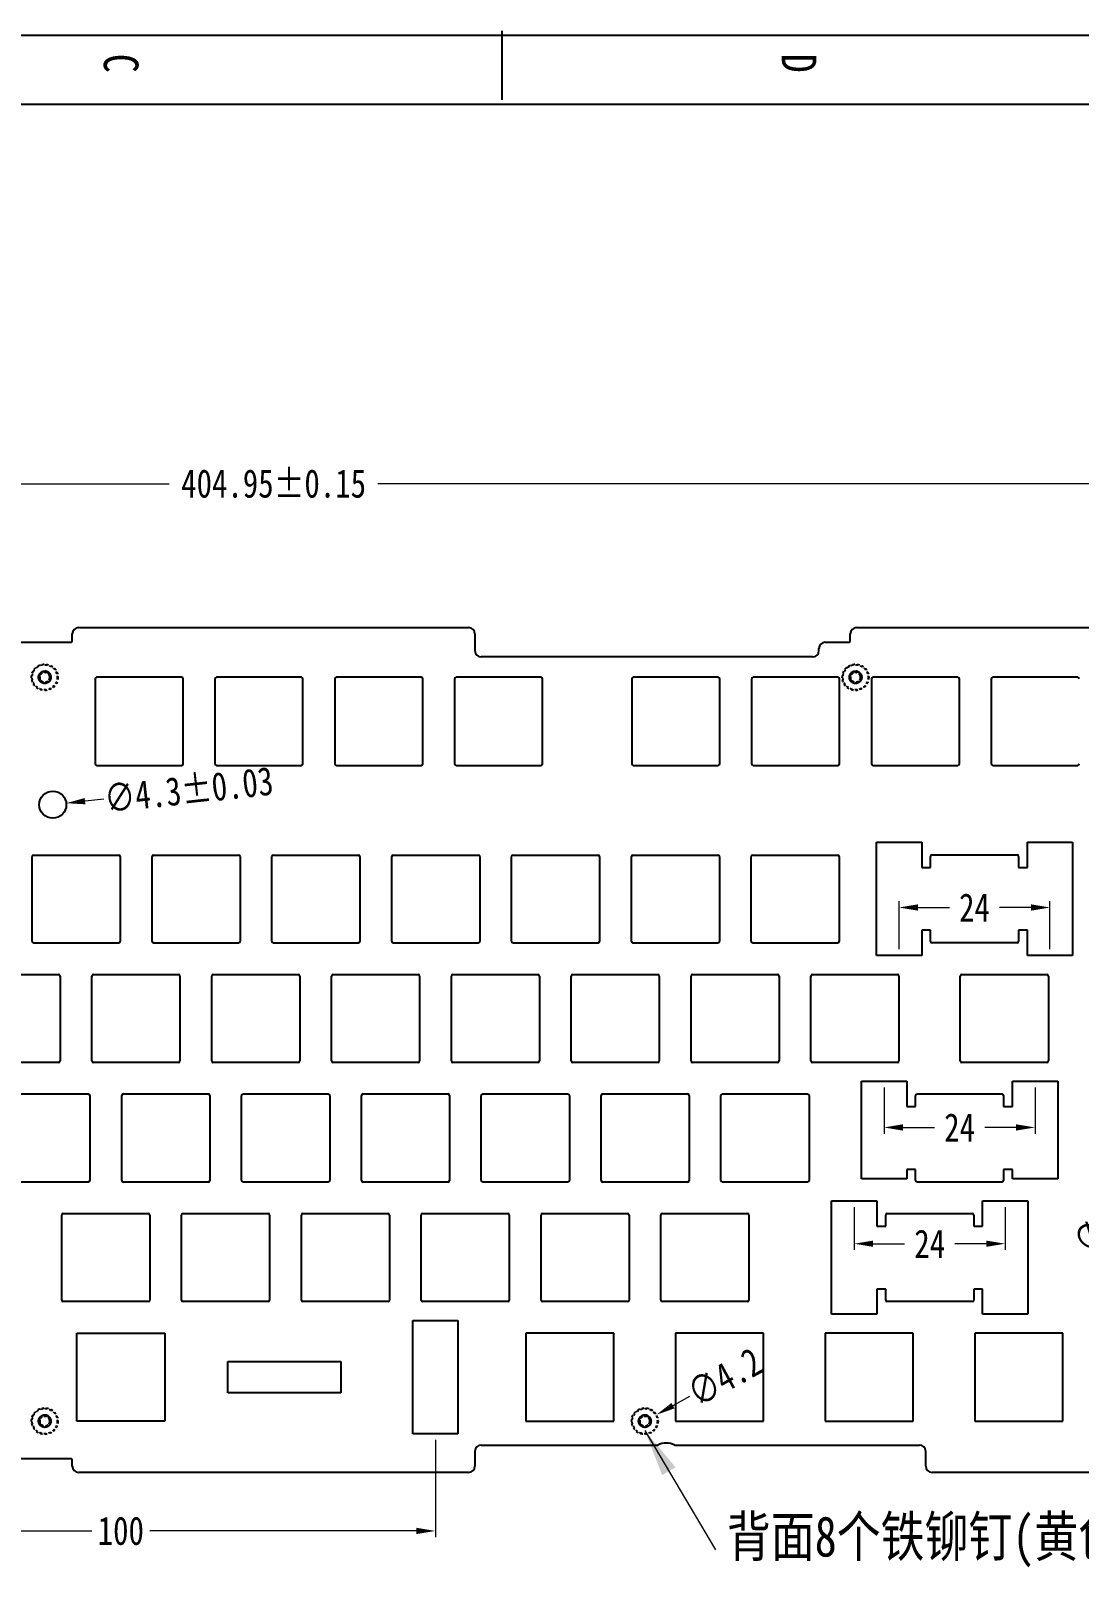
# Model space of a CAD drawing. Header units: inches. Extents: x 74 to 1479, y 13 to 437.
# Drawn here: x 305.4 to 472.1, y 192.3 to 436.5 of the extents above; entities that cross this region are included whole.
import ezdxf

# ---------------------------------------------------------------- set-up
doc = ezdxf.new("R2010")
doc.units = ezdxf.units.IN
doc.header["$LTSCALE"] = 1.21
doc.header["$MEASUREMENT"] = 0
doc.header["$PDMODE"] = 3
doc.header["$PDSIZE"] = 0.3125
doc.linetypes.add('HIDDEN', pattern=[0.2, 0.1, -0.1])
doc.layers.get('0').update_dxf_attribs({"linetype": 'CONTINUOUS'})
doc.layers.get('Defpoints').update_dxf_attribs({"linetype": 'CONTINUOUS'})
doc.layers.add('DEFAULT_2', color=8, linetype='HIDDEN')
doc.styles.get("Standard").update_dxf_attribs({"font": 'txt', "width": 0.8})
doc.dimstyles.new('YanXiu', dxfattribs={"dimscale": 1.5, "dimtxt": 3, "dimasz": 2, "dimexe": 0.66, "dimexo": 0.66, "dimgap": 0.66, "dimtad": 0, "dimdsep": 46, "dimtxsty": 'STANDARD', "dimcen": 0, "dimclrd": 3, "dimclre": 6, "dimclrt": 3, "dimazin": 2, "dimtm": 1e-09, "dimtfac": 1, "dimtofl": 0, "dimtmove": 0, "dimatfit": 3, "dimfxl": 1, "dimlwd": 5, "dimlwe": 5, "dimarcsym": 0})

# ---------------------------------------------------------------- blocks, each defined once
blk = doc.blocks.new('*D0')
at = {"color": 3, "lineweight": 5}
blk.add_line((410.13, 219.42), (407.5, 217.98), dxfattribs=at)
at = {"color": 3}
blk.add_solid([(407.26, 218.41), (407.74, 217.54), (404.87, 216.53)], dxfattribs=at)
at = {"layer": 'Defpoints', "color": 0}
for p in [(404.87, 216.53), (401.19, 214.51)]:
    blk.add_point(p, dxfattribs=at)
at = {"color": 3, "insert": (415.73, 222.5), "char_height": 4.5, "attachment_point": 5, "rotation": 28.8022}
blk.add_mtext('∅4.2', dxfattribs=at)
blk = doc.blocks.new('*D3')
at = {"color": 6, "lineweight": 5}
for p, q in [((141.55, 306.31), (141.55, 365.51)), ((546.5, 306.31), (546.5, 365.51))]:
    blk.add_line(p, q, dxfattribs=at)
at = {"color": 3, "lineweight": 5}
for p, q in [((144.55, 364.52), (327.43, 364.52)), ((543.5, 364.52), (360.61, 364.52))]:
    blk.add_line(p, q, dxfattribs=at)
at = {"color": 3}
for points in [[(144.55, 365.02), (144.55, 364.02), (141.55, 364.52)], [(543.5, 365.02), (543.5, 364.02), (546.5, 364.52)]]:
    blk.add_solid(points, dxfattribs=at)
at = {"layer": 'Defpoints', "color": 0}
for p in [(141.55, 364.52), (141.55, 305.32), (546.5, 305.32)]:
    blk.add_point(p, dxfattribs=at)
at = {"color": 3, "insert": (344.02, 364.52), "char_height": 4.5, "attachment_point": 5}
blk.add_mtext('404.95%%P0.15', dxfattribs=at)
blk = doc.blocks.new('*D7')
at = {"color": 3, "lineweight": 5}
blk.add_line((479.63, 253.23), (481.29, 255.72), dxfattribs=at)
at = {"color": 3}
blk.add_solid([(480.88, 256), (481.71, 255.44), (482.96, 258.22)], dxfattribs=at)
at = {"layer": 'Defpoints', "color": 0}
for p in [(486.01, 262.79), (482.96, 258.22)]:
    blk.add_point(p, dxfattribs=at)
at = {"color": 3, "insert": (476.08, 247.91), "char_height": 4.5, "attachment_point": 5, "rotation": 56.2835}
blk.add_mtext('∅5.5', dxfattribs=at)
blk = doc.blocks.new('*D9')
at = {"color": 6, "lineweight": 5}
for p, q in [((269.73, 212.53), (269.73, 197.08)), ((369.73, 212.53), (369.73, 197.08))]:
    blk.add_line(p, q, dxfattribs=at)
at = {"color": 3, "lineweight": 5}
for p, q in [((272.73, 198.07), (315.14, 198.07)), ((366.73, 198.07), (324.32, 198.07))]:
    blk.add_line(p, q, dxfattribs=at)
at = {"color": 3}
for points in [[(272.73, 198.57), (272.73, 197.57), (269.73, 198.07)], [(366.73, 198.57), (366.73, 197.57), (369.73, 198.07)]]:
    blk.add_solid(points, dxfattribs=at)
at = {"layer": 'Defpoints', "color": 0}
for p in [(269.73, 213.52), (369.73, 213.52), (369.73, 198.07)]:
    blk.add_point(p, dxfattribs=at)
at = {"color": 3, "insert": (319.73, 198.07), "char_height": 4.5, "attachment_point": 5}
blk.add_mtext('100', dxfattribs=at)
blk = doc.blocks.new('*D10')
at = {"color": 6, "lineweight": 5}
for p, q in [((441.07, 268.54), (441.07, 261.21)), ((465.06, 268.54), (465.06, 261.21))]:
    blk.add_line(p, q, dxfattribs=at)
at = {"color": 3, "lineweight": 5}
for p, q in [((444.07, 262.2), (449.08, 262.2)), ((462.06, 262.2), (457.06, 262.2))]:
    blk.add_line(p, q, dxfattribs=at)
at = {"color": 3}
for points in [[(444.07, 262.7), (444.07, 261.7), (441.07, 262.2)], [(462.06, 262.7), (462.06, 261.7), (465.06, 262.2)]]:
    blk.add_solid(points, dxfattribs=at)
at = {"layer": 'Defpoints', "color": 0}
for p in [(441.07, 269.53), (465.06, 269.53), (465.06, 262.2)]:
    blk.add_point(p, dxfattribs=at)
at = {"color": 3, "insert": (453.07, 262.2), "char_height": 4.5, "attachment_point": 5}
blk.add_mtext('24', dxfattribs=at)
blk = doc.blocks.new('*D11')
at = {"color": 6, "lineweight": 5}
for p, q in [((436.32, 249.53), (436.32, 242.73)), ((460.31, 249.53), (460.31, 242.73))]:
    blk.add_line(p, q, dxfattribs=at)
at = {"color": 3, "lineweight": 5}
for p, q in [((439.32, 243.72), (444.33, 243.72)), ((457.31, 243.72), (452.31, 243.72))]:
    blk.add_line(p, q, dxfattribs=at)
at = {"color": 3}
for points in [[(439.32, 244.22), (439.32, 243.22), (436.32, 243.72)], [(457.31, 244.22), (457.31, 243.22), (460.31, 243.72)]]:
    blk.add_solid(points, dxfattribs=at)
at = {"layer": 'Defpoints', "color": 0}
for p in [(436.32, 250.52), (460.31, 250.52), (460.31, 243.72)]:
    blk.add_point(p, dxfattribs=at)
at = {"color": 3, "insert": (448.32, 243.72), "char_height": 4.5, "attachment_point": 5}
blk.add_mtext('24', dxfattribs=at)
blk = doc.blocks.new('*D12')
at = {"color": 6, "lineweight": 5}
for p, q in [((443.44, 290.52), (443.44, 298.15)), ((467.44, 290.52), (467.44, 298.15))]:
    blk.add_line(p, q, dxfattribs=at)
at = {"color": 3, "lineweight": 5}
for p, q in [((446.44, 297.16), (451.45, 297.16)), ((464.44, 297.16), (459.43, 297.16))]:
    blk.add_line(p, q, dxfattribs=at)
at = {"color": 3}
for points in [[(446.44, 297.66), (446.44, 296.66), (443.44, 297.16)], [(464.44, 297.66), (464.44, 296.66), (467.44, 297.16)]]:
    blk.add_solid(points, dxfattribs=at)
at = {"layer": 'Defpoints', "color": 0}
for p in [(467.44, 297.16), (443.44, 289.53), (467.44, 289.53)]:
    blk.add_point(p, dxfattribs=at)
at = {"color": 3, "insert": (455.44, 297.16), "char_height": 4.5, "attachment_point": 5}
blk.add_mtext('24', dxfattribs=at)
blk = doc.blocks.new('*D13')
at = {"color": 3, "lineweight": 5}
blk.add_line((317.02, 314.39), (314.04, 314.06), dxfattribs=at)
at = {"color": 3}
blk.add_solid([(313.98, 314.56), (314.09, 313.56), (311.05, 313.74)], dxfattribs=at)
at = {"layer": 'Defpoints', "color": 0}
for p in [(306.78, 313.27), (311.05, 313.74)]:
    blk.add_point(p, dxfattribs=at)
at = {"color": 3, "insert": (330.53, 315.86), "char_height": 4.5, "attachment_point": 5, "rotation": 6.227}
blk.add_mtext('∅4.3%%P0.03', dxfattribs=at)

msp = doc.modelspace()

# ---------------------------------------------------------------- linework, layer by layer
at = {"color": 7, "linetype": 'Continuous'}
for p, q in [((74.149, 435.823), (716.895, 435.823)), ((380.315, 436.513), (380.315, 425.507)), ((85.154, 424.818), (716.895, 424.818)), ((312.021, 339.612), (312.021, 340.637)), ((313.021, 341.637), (375.021, 341.637)), ((376.021, 340.637), (376.021, 337.987)), ((435.696, 339.612), (435.696, 340.637)), ((436.696, 341.637), (474.696, 341.637)), ((303.021, 339.312), (311.721, 339.312)), ((430.696, 337.987), (430.696, 338.312)), ((431.696, 339.312), (435.396, 339.312)), ((429.696, 336.987), (377.021, 336.987)), ((315.636, 333.493), (315.636, 319.993)), ((329.386, 333.743), (315.886, 333.743)), ((329.636, 319.993), (329.636, 333.493)), ((334.686, 333.493), (334.686, 319.993)), ((348.436, 333.743), (334.936, 333.743)), ((348.686, 319.993), (348.686, 333.493)), ((353.736, 333.493), (353.736, 319.993)), ((367.486, 333.743), (353.986, 333.743)), ((367.736, 319.993), (367.736, 333.493)), ((372.786, 333.493), (372.786, 319.993)), ((386.536, 333.743), (373.036, 333.743)), ((386.786, 319.993), (386.786, 333.493)), ((400.946, 333.493), (400.946, 319.993)), ((414.696, 333.743), (401.196, 333.743)), ((414.946, 319.993), (414.946, 333.493)), ((419.996, 333.493), (419.996, 319.993)), ((433.746, 333.743), (420.246, 333.743)), ((433.996, 319.993), (433.996, 333.493)), ((439.046, 333.493), (439.046, 319.993)), ((452.796, 333.743), (439.296, 333.743)), ((453.046, 319.993), (453.046, 333.493)), ((458.096, 333.493), (458.096, 319.993)), ((471.846, 333.743), (458.346, 333.743)), ((315.886, 319.743), (329.386, 319.743)), ((334.936, 319.743), (348.436, 319.743)), ((353.986, 319.743), (367.486, 319.743)), ((373.036, 319.743), (386.536, 319.743)), ((401.196, 319.743), (414.696, 319.743)), ((420.246, 319.743), (433.746, 319.743)), ((439.296, 319.743), (452.796, 319.743)), ((458.346, 319.743), (471.846, 319.743)), ((305.896, 305.503), (319.396, 305.503)), ((324.946, 305.503), (338.446, 305.503)), ((343.996, 305.503), (357.496, 305.503)), ((363.046, 305.503), (376.546, 305.503)), ((382.096, 305.503), (395.596, 305.503)), ((401.146, 305.503), (414.646, 305.503)), ((420.196, 305.503), (433.696, 305.503)), ((439.842, 289.533), (439.842, 307.533)), ((439.842, 307.533), (447.042, 307.533)), ((447.042, 307.533), (447.042, 303.533)), ((448.446, 303.533), (448.446, 305.283)), ((448.696, 305.533), (462.196, 305.533)), ((462.446, 305.283), (462.446, 303.533)), ((463.839, 303.533), (463.839, 307.533)), ((463.839, 307.533), (471.039, 307.533)), ((471.039, 307.533), (471.039, 289.533)), ((305.646, 291.753), (305.646, 305.253)), ((319.646, 305.253), (319.646, 291.753)), ((324.696, 291.753), (324.696, 305.253)), ((338.696, 305.253), (338.696, 291.753)), ((343.746, 291.753), (343.746, 305.253)), ((357.746, 305.253), (357.746, 291.753)), ((362.796, 291.753), (362.796, 305.253)), ((376.796, 305.253), (376.796, 291.753)), ((381.846, 291.753), (381.846, 305.253)), ((395.846, 305.253), (395.846, 291.753)), ((400.896, 291.753), (400.896, 305.253)), ((414.896, 305.253), (414.896, 291.753)), ((419.946, 291.753), (419.946, 305.253)), ((433.946, 305.253), (433.946, 291.753)), ((447.042, 303.533), (448.446, 303.533)), ((462.446, 303.533), (463.839, 303.533)), ((447.042, 293.533), (447.042, 289.533)), ((448.446, 293.533), (447.042, 293.533)), ((448.446, 291.783), (448.446, 293.533)), ((462.446, 293.533), (462.446, 291.783)), ((463.839, 293.533), (462.446, 293.533)), ((463.839, 289.533), (463.839, 293.533)), ((319.396, 291.503), (305.896, 291.503)), ((338.446, 291.503), (324.946, 291.503)), ((357.496, 291.503), (343.996, 291.503)), ((376.546, 291.503), (363.046, 291.503)), ((395.596, 291.503), (382.096, 291.503)), ((414.646, 291.503), (401.146, 291.503)), ((433.696, 291.503), (420.196, 291.503)), ((462.196, 291.533), (448.696, 291.533)), ((447.042, 289.533), (439.842, 289.533)), ((471.039, 289.533), (463.839, 289.533)), ((296.331, 286.518), (309.831, 286.518)), ((310.081, 286.268), (310.081, 272.768)), ((315.131, 272.768), (315.131, 286.268)), ((315.381, 286.518), (328.881, 286.518)), ((329.131, 286.268), (329.131, 272.768)), ((334.181, 272.768), (334.181, 286.268)), ((334.431, 286.518), (347.931, 286.518)), ((348.181, 286.268), (348.181, 272.768)), ((353.231, 272.768), (353.231, 286.268)), ((353.481, 286.518), (366.981, 286.518)), ((367.231, 286.268), (367.231, 272.768)), ((372.281, 272.768), (372.281, 286.268)), ((372.531, 286.518), (386.031, 286.518)), ((386.281, 286.268), (386.281, 272.768)), ((391.331, 272.768), (391.331, 286.268)), ((391.581, 286.518), (405.081, 286.518)), ((405.331, 286.268), (405.331, 272.768)), ((410.381, 272.768), (410.381, 286.268)), ((410.631, 286.518), (424.131, 286.518)), ((424.381, 286.268), (424.381, 272.768)), ((429.431, 272.768), (429.431, 286.268)), ((429.681, 286.518), (443.181, 286.518)), ((443.431, 286.268), (443.431, 272.768)), ((453.181, 272.768), (453.181, 286.268)), ((453.431, 286.518), (466.931, 286.518)), ((467.181, 286.268), (467.181, 272.768)), ((309.831, 272.518), (296.331, 272.518)), ((328.881, 272.518), (315.381, 272.518)), ((347.931, 272.518), (334.431, 272.518)), ((366.981, 272.518), (353.481, 272.518)), ((386.031, 272.518), (372.531, 272.518)), ((405.081, 272.518), (391.581, 272.518)), ((424.131, 272.518), (410.631, 272.518)), ((443.181, 272.518), (429.681, 272.518)), ((466.931, 272.518), (453.431, 272.518)), ((437.467, 269.533), (444.667, 269.533)), ((437.467, 254.033), (437.467, 269.533)), ((444.667, 269.533), (444.667, 265.533)), ((461.464, 269.533), (468.664, 269.533)), ((461.464, 265.533), (461.464, 269.533)), ((468.664, 269.533), (468.664, 254.033)), ((301.081, 267.518), (314.581, 267.518)), ((314.831, 267.268), (314.831, 253.768)), ((319.881, 253.768), (319.881, 267.268)), ((320.131, 267.518), (333.631, 267.518)), ((333.881, 267.268), (333.881, 253.768)), ((338.931, 253.768), (338.931, 267.268)), ((339.181, 267.518), (352.681, 267.518)), ((352.931, 267.268), (352.931, 253.768)), ((357.981, 253.768), (357.981, 267.268)), ((358.231, 267.518), (371.731, 267.518)), ((371.981, 267.268), (371.981, 253.768)), ((377.031, 253.768), (377.031, 267.268)), ((377.281, 267.518), (390.781, 267.518)), ((391.031, 267.268), (391.031, 253.768)), ((396.081, 253.768), (396.081, 267.268)), ((396.331, 267.518), (409.831, 267.518)), ((410.081, 267.268), (410.081, 253.768)), ((415.131, 253.768), (415.131, 267.268)), ((415.381, 267.518), (428.881, 267.518)), ((429.131, 267.268), (429.131, 253.768)), ((446.071, 265.533), (446.071, 267.268)), ((446.321, 267.518), (459.821, 267.518)), ((460.071, 267.268), (460.071, 265.533)), ((444.667, 265.533), (446.071, 265.533)), ((460.071, 265.533), (461.464, 265.533)), ((444.667, 254.033), (437.467, 254.033)), ((446.071, 255.533), (444.667, 255.533)), ((444.667, 255.533), (444.667, 254.033)), ((446.071, 253.768), (446.071, 255.533)), ((461.464, 255.533), (460.071, 255.533)), ((460.071, 255.533), (460.071, 253.768)), ((461.464, 254.033), (461.464, 255.533)), ((468.664, 254.033), (461.464, 254.033)), ((314.581, 253.518), (301.081, 253.518)), ((333.631, 253.518), (320.131, 253.518)), ((352.681, 253.518), (339.181, 253.518)), ((371.731, 253.518), (358.231, 253.518)), ((390.781, 253.518), (377.281, 253.518)), ((409.831, 253.518), (396.331, 253.518)), ((428.881, 253.518), (415.381, 253.518)), ((459.821, 253.518), (446.321, 253.518)), ((432.717, 250.518), (439.917, 250.518)), ((432.717, 232.518), (432.717, 250.518)), ((439.917, 250.518), (439.917, 246.518)), ((456.714, 250.518), (463.914, 250.518)), ((456.714, 246.518), (456.714, 250.518)), ((463.914, 250.518), (463.914, 232.518)), ((310.331, 234.768), (310.331, 248.268)), ((310.581, 248.518), (324.081, 248.518)), ((324.331, 248.268), (324.331, 234.768)), ((329.381, 234.768), (329.381, 248.268)), ((329.631, 248.518), (343.131, 248.518)), ((343.381, 248.268), (343.381, 234.768)), ((348.431, 234.768), (348.431, 248.268)), ((348.681, 248.518), (362.181, 248.518)), ((362.431, 248.268), (362.431, 234.768)), ((367.481, 234.768), (367.481, 248.268)), ((367.731, 248.518), (381.231, 248.518)), ((381.481, 248.268), (381.481, 234.768)), ((386.531, 234.768), (386.531, 248.268)), ((386.781, 248.518), (400.281, 248.518)), ((400.531, 248.268), (400.531, 234.768)), ((405.581, 234.768), (405.581, 248.268)), ((405.831, 248.518), (419.331, 248.518)), ((419.581, 248.268), (419.581, 234.768)), ((441.321, 246.518), (441.321, 248.268)), ((441.571, 248.518), (455.071, 248.518)), ((455.321, 248.268), (455.321, 246.518)), ((439.917, 246.518), (441.321, 246.518)), ((455.321, 246.518), (456.714, 246.518)), ((324.081, 234.518), (310.581, 234.518)), ((343.131, 234.518), (329.631, 234.518)), ((362.181, 234.518), (348.681, 234.518)), ((381.231, 234.518), (367.731, 234.518)), ((400.281, 234.518), (386.781, 234.518)), ((419.331, 234.518), (405.831, 234.518)), ((441.321, 236.518), (439.917, 236.518)), ((439.917, 236.518), (439.917, 232.518)), ((441.321, 234.768), (441.321, 236.518)), ((455.071, 234.518), (441.571, 234.518)), ((456.714, 236.518), (455.321, 236.518)), ((455.321, 236.518), (455.321, 234.768)), ((456.714, 232.518), (456.714, 236.518)), ((439.917, 232.518), (432.717, 232.518)), ((463.914, 232.518), (456.714, 232.518)), ((366.126, 231.518), (373.326, 231.518)), ((366.126, 213.518), (366.126, 231.518)), ((373.326, 231.518), (373.326, 213.518)), ((312.726, 229.518), (326.726, 229.518)), ((312.726, 215.518), (312.726, 229.518)), ((326.726, 229.518), (326.726, 215.518)), ((398.096, 229.518), (384.096, 229.518)), ((384.096, 229.518), (384.096, 215.518)), ((398.096, 215.518), (398.096, 229.518)), ((421.896, 229.518), (407.896, 229.518)), ((407.896, 229.518), (407.896, 215.518)), ((421.896, 215.518), (421.896, 229.518)), ((445.696, 229.518), (431.696, 229.518)), ((431.696, 229.518), (431.696, 215.518)), ((445.696, 215.518), (445.696, 229.518)), ((469.496, 229.518), (455.496, 229.518)), ((455.496, 229.518), (455.496, 215.518)), ((469.496, 215.518), (469.496, 229.518)), ((336.726, 225.018), (354.726, 225.018)), ((336.726, 220.018), (336.726, 225.018)), ((354.726, 225.018), (354.726, 220.018)), ((354.726, 220.018), (336.726, 220.018)), ((326.726, 215.518), (312.726, 215.518)), ((384.096, 215.518), (398.096, 215.518)), ((407.896, 215.518), (421.896, 215.518)), ((431.696, 215.518), (445.696, 215.518)), ((455.496, 215.518), (469.496, 215.518)), ((373.326, 213.518), (366.126, 213.518)), ((376.021, 210.718), (376.021, 208.368)), ((377.021, 211.718), (405.084, 211.718)), ((407.768, 211.718), (446.696, 211.718)), ((447.696, 208.368), (447.696, 210.718)), ((311.721, 209.543), (303.021, 209.543)), ((312.021, 208.368), (312.021, 209.243)), ((375.021, 207.368), (313.021, 207.368)), ((510.696, 207.368), (448.696, 207.368))]:
    msp.add_line(p, q, dxfattribs=at)
at = {"color": 2, "linetype": 'Continuous'}
for p, q in [((403.43, 216.417), (403.356, 216.249)), ((403.625, 216.054), (403.677, 216.101)), ((403.761, 216.177), (403.677, 216.101))]:
    msp.add_line(p, q, dxfattribs=at)
at = {"color": 7, "linetype": 'Continuous'}
msp.add_circle((308.916, 313.503), 2.15, dxfattribs=at)
for centre, radius, start, end in [((311.721, 339.612), 0.3, 270, 0), ((313.021, 340.637), 1, 90, 180), ((375.021, 340.637), 1, 0, 90), ((435.396, 339.612), 0.3, 270, 0), ((436.696, 340.637), 1, 90, 180), ((377.021, 337.987), 1, 180, 270), ((429.696, 337.987), 1, 270, 0), ((431.696, 338.312), 1, 90, 180), ((315.886, 333.493), 0.25, 90, 180), ((329.386, 333.493), 0.25, 0, 90), ((334.936, 333.493), 0.25, 90, 180), ((348.436, 333.493), 0.25, 0, 90), ((353.986, 333.493), 0.25, 90, 180), ((367.486, 333.493), 0.25, 0, 90), ((373.036, 333.493), 0.25, 90, 180), ((386.536, 333.493), 0.25, 0, 90), ((401.196, 333.493), 0.25, 90, 180), ((414.696, 333.493), 0.25, 0, 90), ((420.246, 333.493), 0.25, 90, 180), ((433.746, 333.493), 0.25, 0, 90), ((439.296, 333.493), 0.25, 90, 180), ((452.796, 333.493), 0.25, 0, 90), ((458.346, 333.493), 0.25, 90, 180), ((471.846, 333.493), 0.25, 0, 90), ((315.886, 319.993), 0.25, 180, 270), ((329.386, 319.993), 0.25, 270, 0), ((334.936, 319.993), 0.25, 180, 270), ((348.436, 319.993), 0.25, 270, 360), ((353.986, 319.993), 0.25, 180, 270), ((367.486, 319.993), 0.25, 270, 0), ((373.036, 319.993), 0.25, 180, 270), ((386.536, 319.993), 0.25, 270, 360), ((401.196, 319.993), 0.25, 180, 270), ((414.696, 319.993), 0.25, 270, 360), ((420.246, 319.993), 0.25, 180, 270), ((433.746, 319.993), 0.25, 270, 0), ((439.296, 319.993), 0.25, 180, 270), ((452.796, 319.993), 0.25, 270, 360), ((458.346, 319.993), 0.25, 180, 270), ((471.846, 319.993), 0.25, 270, 360), ((305.896, 305.253), 0.25, 90, 180), ((319.396, 305.253), 0.25, 0, 90), ((324.946, 305.253), 0.25, 90, 180), ((338.446, 305.253), 0.25, 0, 90), ((343.996, 305.253), 0.25, 90, 180), ((357.496, 305.253), 0.25, 0, 90), ((363.046, 305.253), 0.25, 90, 180), ((376.546, 305.253), 0.25, 0, 90), ((382.096, 305.253), 0.25, 90, 180), ((395.596, 305.253), 0.25, 0, 90), ((401.146, 305.253), 0.25, 90, 180), ((414.646, 305.253), 0.25, 0, 90), ((420.196, 305.253), 0.25, 90, 180), ((433.696, 305.253), 0.25, 0, 90), ((448.696, 305.283), 0.25, 90, 180), ((462.196, 305.283), 0.25, 0, 90), ((305.896, 291.753), 0.25, 180, 270), ((319.396, 291.753), 0.25, 270, 0), ((324.946, 291.753), 0.25, 180, 270), ((338.446, 291.753), 0.25, 270, 360), ((343.996, 291.753), 0.25, 180, 270), ((357.496, 291.753), 0.25, 270, 0), ((363.046, 291.753), 0.25, 180, 270), ((376.546, 291.753), 0.25, 270, 0), ((382.096, 291.753), 0.25, 180, 270), ((395.596, 291.753), 0.25, 270, 0), ((401.146, 291.753), 0.25, 180, 270), ((414.646, 291.753), 0.25, 270, 0), ((420.196, 291.753), 0.25, 180, 270), ((433.696, 291.753), 0.25, 270, 0), ((448.696, 291.783), 0.25, 180, 270), ((462.196, 291.783), 0.25, 270, 0), ((309.831, 286.268), 0.25, 0, 90), ((315.381, 286.268), 0.25, 90, 180), ((328.881, 286.268), 0.25, 0, 90), ((334.431, 286.268), 0.25, 90, 180), ((347.931, 286.268), 0.25, 0, 90), ((353.481, 286.268), 0.25, 90, 180), ((366.981, 286.268), 0.25, 0, 90), ((372.531, 286.268), 0.25, 90, 180), ((386.031, 286.268), 0.25, 0, 90), ((391.581, 286.268), 0.25, 90, 180), ((405.081, 286.268), 0.25, 0, 90), ((410.631, 286.268), 0.25, 90, 180), ((424.131, 286.268), 0.25, 0, 90), ((429.681, 286.268), 0.25, 90, 180), ((443.181, 286.268), 0.25, 0, 90), ((453.431, 286.268), 0.25, 90, 180), ((466.931, 286.268), 0.25, 0, 90), ((309.831, 272.768), 0.25, 270, 0), ((315.381, 272.768), 0.25, 180, 270), ((328.881, 272.768), 0.25, 270, 0), ((334.431, 272.768), 0.25, 180, 270), ((347.931, 272.768), 0.25, 270, 0), ((353.481, 272.768), 0.25, 180, 270), ((366.981, 272.768), 0.25, 270, 0), ((372.531, 272.768), 0.25, 180, 270), ((386.031, 272.768), 0.25, 270, 0), ((391.581, 272.768), 0.25, 180, 270), ((405.081, 272.768), 0.25, 270, 0), ((410.631, 272.768), 0.25, 180, 270), ((424.131, 272.768), 0.25, 270, 0), ((429.681, 272.768), 0.25, 180, 270), ((443.181, 272.768), 0.25, 270, 0), ((453.431, 272.768), 0.25, 180, 270), ((466.931, 272.768), 0.25, 270, 0), ((314.581, 267.268), 0.25, 0, 90), ((320.131, 267.268), 0.25, 90, 180), ((333.631, 267.268), 0.25, 0, 90), ((339.181, 267.268), 0.25, 90, 180), ((352.681, 267.268), 0.25, 0, 90), ((358.231, 267.268), 0.25, 90, 180), ((371.731, 267.268), 0.25, 0, 90), ((377.281, 267.268), 0.25, 90, 180), ((390.781, 267.268), 0.25, 0, 90), ((396.331, 267.268), 0.25, 90, 180), ((409.831, 267.268), 0.25, 0, 90), ((415.381, 267.268), 0.25, 90, 180), ((428.881, 267.268), 0.25, 0, 90), ((446.321, 267.268), 0.25, 90, 180), ((459.821, 267.268), 0.25, 0, 90), ((314.581, 253.768), 0.25, 270, 0), ((320.131, 253.768), 0.25, 180, 270), ((333.631, 253.768), 0.25, 270, 0), ((339.181, 253.768), 0.25, 180, 270), ((352.681, 253.768), 0.25, 270, 0), ((358.231, 253.768), 0.25, 180, 270), ((371.731, 253.768), 0.25, 270, 0), ((377.281, 253.768), 0.25, 180, 270), ((390.781, 253.768), 0.25, 270, 0), ((396.331, 253.768), 0.25, 180, 270), ((409.831, 253.768), 0.25, 270, 0), ((415.381, 253.768), 0.25, 180, 270), ((428.881, 253.768), 0.25, 270, 0), ((446.321, 253.768), 0.25, 180, 270), ((459.821, 253.768), 0.25, 270, 0), ((310.581, 248.268), 0.25, 90, 180), ((324.081, 248.268), 0.25, 0, 90), ((329.631, 248.268), 0.25, 90, 180), ((343.131, 248.268), 0.25, 0, 90), ((348.681, 248.268), 0.25, 90, 180), ((362.181, 248.268), 0.25, 0, 90), ((367.731, 248.268), 0.25, 90, 180), ((381.231, 248.268), 0.25, 0, 90), ((386.781, 248.268), 0.25, 90, 180), ((400.281, 248.268), 0.25, 0, 90), ((405.831, 248.268), 0.25, 90, 180), ((419.331, 248.268), 0.25, 0, 90), ((441.571, 248.268), 0.25, 90, 180), ((455.071, 248.268), 0.25, 0, 90), ((310.581, 234.768), 0.25, 180, 270), ((324.081, 234.768), 0.25, 270, 0), ((329.631, 234.768), 0.25, 180, 270), ((343.131, 234.768), 0.25, 270, 0), ((348.681, 234.768), 0.25, 180, 270), ((362.181, 234.768), 0.25, 270, 0), ((367.731, 234.768), 0.25, 180, 270), ((381.231, 234.768), 0.25, 270, 0), ((386.781, 234.768), 0.25, 180, 270), ((400.281, 234.768), 0.25, 270, 0), ((405.831, 234.768), 0.25, 180, 270), ((419.331, 234.768), 0.25, 270, 0), ((441.571, 234.768), 0.25, 180, 270), ((455.071, 234.768), 0.25, 270, 0), ((377.021, 210.718), 1, 90, 180), ((406.426, 209.035), 3, 63.42696, 116.57304), ((446.696, 210.718), 1, 0, 90), ((311.721, 209.243), 0.3, 0, 90), ((313.021, 208.368), 1, 180, 270), ((375.021, 208.368), 1, 270, 0), ((448.696, 208.368), 1, 180, 270)]:
    msp.add_arc(centre, radius, start, end, dxfattribs=at)
at = {"color": 2, "linetype": 'Continuous'}
msp.add_arc((403.03, 215.518), 0.8, 349.76183, 14.02007, dxfattribs=at)
msp.add_open_spline([(435.948, 334.539), (435.852, 334.456), (435.771, 334.351), (435.716, 334.237)], degree=3, dxfattribs=at)
for points, knots in [([(403.761, 216.177), (403.807, 216.126), (403.629, 216.343), (403.368, 216.445), (403.43, 216.417)], [0, 0, 0, 0, 0.4999973, 1, 1, 1, 1]), ([(403.818, 215.376), (403.864, 215.538), (403.848, 215.899), (403.629, 216.183), (403.493, 216.282)], [0, 0, 0, 0, 0.499586, 1, 1, 1, 1])]:
    msp.add_open_spline(points, degree=3, knots=knots, dxfattribs=at)
at = {"layer": 'DEFAULT_2', "color": 2, "linetype": 'HIDDEN', "ltscale": 3}
for p, q in [((307.636, 334.727), (307.636, 334.543)), ((308.036, 334.642), (307.961, 334.474)), ((436.526, 334.727), (436.526, 334.543)), ((436.926, 334.642), (436.851, 334.474)), ((308.23, 334.279), (308.282, 334.326)), ((308.366, 334.402), (308.282, 334.326)), ((437.12, 334.279), (437.172, 334.326)), ((437.256, 334.402), (437.172, 334.326)), ((307.636, 216.502), (307.636, 216.318)), ((308.036, 216.417), (307.961, 216.249)), ((308.23, 216.054), (308.282, 216.101)), ((308.366, 216.177), (308.282, 216.101)), ((403.03, 216.502), (403.03, 216.318))]:
    msp.add_line(p, q, dxfattribs=at)
for centre, radius in [((307.636, 333.743), 2.1), ((307.636, 333.743), 2), ((436.526, 333.743), 2.1), ((436.526, 333.743), 2), ((307.636, 333.743), 0.8), ((436.526, 333.743), 0.8), ((307.636, 215.518), 2.1), ((307.636, 215.518), 2), ((403.03, 215.518), 2.1), ((403.03, 215.518), 2), ((307.636, 215.518), 0.8), ((403.03, 215.518), 0.8)]:
    msp.add_circle(centre, radius, dxfattribs=at)
for centre, radius, start, end in [((307.562, 333.72), 0.962, 95.66915, 121.56585), ((307.559, 333.742), 0.94, 80.139, 95.58859), ((436.452, 333.72), 0.962, 95.66915, 121.56585), ((436.449, 333.742), 0.94, 80.139, 95.58859), ((307.636, 333.743), 0.8, 14.02007, 349.76183), ((307.636, 333.743), 0.8, 349.76183, 14.02007), ((436.526, 333.743), 0.8, 14.02007, 349.76183), ((436.526, 333.743), 0.8, 349.76183, 14.02007), ((307.636, 215.518), 0.8, 14.02007, 349.76183), ((307.562, 215.495), 0.962, 95.66915, 121.56585), ((307.559, 215.517), 0.94, 80.139, 95.58859), ((307.636, 215.518), 0.8, 349.76183, 14.02007), ((403.03, 215.518), 0.8, 14.02007, 349.76183), ((402.957, 215.495), 0.962, 95.66915, 121.56585), ((402.953, 215.517), 0.94, 80.139, 95.58859)]:
    msp.add_arc(centre, radius, start, end, dxfattribs=at)
for points, knots in [([(307.058, 334.539), (307.223, 334.659), (307.644, 334.796), (308.265, 334.586), (308.642, 334.049), (308.627, 333.392), (308.226, 332.873), (307.595, 332.693), (306.979, 332.922), (306.62, 333.471), (306.656, 334.127), (307.074, 334.633), (307.711, 334.793), (308.319, 334.543), (308.66, 333.982), (308.602, 333.328), (308.168, 332.836), (307.526, 332.697), (306.927, 332.966), (306.604, 333.538), (306.683, 334.19), (307.134, 334.668), (307.78, 334.785), (308.369, 334.497), (308.673, 333.915), (308.573, 333.266), (308.107, 332.803), (307.458, 332.707), (306.878, 333.014), (306.593, 333.606), (306.715, 334.251), (307.196, 334.698), (307.846, 334.775), (308.23, 334.554), (308.366, 334.402)], [0, 0, 0, 0, 0.0312476, 0.0624971, 0.0937489, 0.1250021, 0.1562545, 0.1875048, 0.2187528, 0.25, 0.2812478, 0.3124976, 0.3437497, 0.3750029, 0.4062551, 0.437505, 0.4687528, 0.5, 0.531248, 0.5624981, 0.5937504, 0.6250037, 0.6562556, 0.6875051, 0.7187528, 0.75, 0.7812482, 0.8124987, 0.8437513, 0.8750044, 0.906256, 0.9375053, 0.9687528, 1, 1, 1, 1]), ([(308.036, 334.642), (308.098, 334.614), (307.848, 334.74), (307.567, 334.727), (307.636, 334.727)], [0, 0, 0, 0, 0.4999973, 1, 1, 1, 1]), ([(308.366, 334.402), (308.412, 334.351), (308.235, 334.568), (307.973, 334.67), (308.036, 334.642)], [0, 0, 0, 0, 0.4999973, 1, 1, 1, 1]), ([(435.948, 334.539), (436.113, 334.659), (436.534, 334.796), (437.155, 334.586), (437.532, 334.049), (437.517, 333.392), (437.116, 332.873), (436.485, 332.693), (435.869, 332.922), (435.51, 333.471), (435.546, 334.127), (435.964, 334.633), (436.601, 334.793), (437.209, 334.543), (437.55, 333.982), (437.492, 333.328), (437.058, 332.836), (436.416, 332.697), (435.817, 332.966), (435.494, 333.538), (435.573, 334.19), (436.024, 334.668), (436.67, 334.785), (437.259, 334.497), (437.563, 333.915), (437.463, 333.266), (436.997, 332.803), (436.348, 332.707), (435.768, 333.014), (435.483, 333.606), (435.605, 334.251), (436.086, 334.698), (436.736, 334.775), (437.12, 334.554), (437.256, 334.402)], [0, 0, 0, 0, 0.0312476, 0.0624971, 0.0937489, 0.1250021, 0.1562545, 0.1875048, 0.2187528, 0.25, 0.2812478, 0.3124976, 0.3437497, 0.3750029, 0.4062551, 0.437505, 0.4687528, 0.5, 0.531248, 0.5624981, 0.5937504, 0.6250037, 0.6562556, 0.6875051, 0.7187528, 0.75, 0.7812482, 0.8124987, 0.8437513, 0.8750044, 0.906256, 0.9375053, 0.9687528, 1, 1, 1, 1]), ([(436.926, 334.642), (436.988, 334.614), (436.738, 334.74), (436.457, 334.727), (436.526, 334.727)], [0, 0, 0, 0, 0.4999973, 1, 1, 1, 1]), ([(437.256, 334.402), (437.302, 334.351), (437.125, 334.568), (436.863, 334.67), (436.926, 334.642)], [0, 0, 0, 0, 0.4999973, 1, 1, 1, 1]), ([(306.826, 334.237), (306.773, 334.127), (306.709, 333.885), (306.762, 333.515), (306.963, 333.198), (307.175, 333.062), (307.29, 333.022)], [0, 0, 0, 0, 0.2502593, 0.5002707, 0.7502686, 1, 1, 1, 1]), ([(308.423, 333.601), (308.469, 333.763), (308.454, 334.124), (308.234, 334.408), (308.099, 334.507)], [0, 0, 0, 0, 0.499586, 1, 1, 1, 1]), ([(435.716, 334.237), (435.663, 334.127), (435.599, 333.885), (435.652, 333.515), (435.853, 333.198), (436.065, 333.062), (436.18, 333.022)], [0, 0, 0, 0, 0.2502593, 0.5002707, 0.7502686, 1, 1, 1, 1]), ([(437.313, 333.601), (437.359, 333.763), (437.344, 334.124), (437.124, 334.408), (436.989, 334.507)], [0, 0, 0, 0, 0.499586, 1, 1, 1, 1]), ([(307.058, 216.314), (307.223, 216.434), (307.644, 216.571), (308.265, 216.361), (308.642, 215.824), (308.627, 215.167), (308.226, 214.648), (307.595, 214.468), (306.979, 214.697), (306.62, 215.246), (306.656, 215.902), (307.074, 216.408), (307.711, 216.568), (308.319, 216.318), (308.66, 215.757), (308.602, 215.103), (308.168, 214.611), (307.526, 214.472), (306.927, 214.741), (306.604, 215.313), (306.683, 215.965), (307.134, 216.443), (307.78, 216.56), (308.369, 216.272), (308.673, 215.69), (308.573, 215.041), (308.107, 214.578), (307.458, 214.482), (306.878, 214.789), (306.593, 215.381), (306.715, 216.026), (307.196, 216.473), (307.846, 216.55), (308.23, 216.329), (308.366, 216.177)], [0, 0, 0, 0, 0.0312476, 0.0624971, 0.0937489, 0.1250021, 0.1562545, 0.1875048, 0.2187528, 0.25, 0.2812478, 0.3124976, 0.3437497, 0.3750029, 0.4062551, 0.437505, 0.4687528, 0.5, 0.531248, 0.5624981, 0.5937504, 0.6250037, 0.6562556, 0.6875051, 0.7187528, 0.75, 0.7812482, 0.8124987, 0.8437513, 0.8750044, 0.906256, 0.9375053, 0.9687528, 1, 1, 1, 1]), ([(306.826, 216.012), (306.773, 215.902), (306.709, 215.66), (306.762, 215.29), (306.963, 214.973), (307.175, 214.837), (307.29, 214.797)], [0, 0, 0, 0, 0.2502593, 0.5002707, 0.7502686, 1, 1, 1, 1]), ([(308.036, 216.417), (308.098, 216.389), (307.848, 216.515), (307.567, 216.502), (307.636, 216.502)], [0, 0, 0, 0, 0.4999973, 1, 1, 1, 1]), ([(308.366, 216.177), (308.412, 216.126), (308.235, 216.343), (307.973, 216.445), (308.036, 216.417)], [0, 0, 0, 0, 0.4999973, 1, 1, 1, 1]), ([(308.423, 215.376), (308.469, 215.538), (308.454, 215.899), (308.234, 216.183), (308.099, 216.282)], [0, 0, 0, 0, 0.499586, 1, 1, 1, 1]), ([(402.452, 216.314), (402.618, 216.434), (403.039, 216.571), (403.659, 216.361), (404.037, 215.824), (404.022, 215.167), (403.62, 214.648), (402.989, 214.468), (402.374, 214.697), (402.015, 215.246), (402.051, 215.902), (402.469, 216.408), (403.106, 216.568), (403.713, 216.318), (404.055, 215.757), (403.997, 215.103), (403.562, 214.611), (402.921, 214.472), (402.322, 214.741), (401.999, 215.313), (402.078, 215.965), (402.528, 216.443), (403.174, 216.56), (403.764, 216.272), (404.068, 215.69), (403.968, 215.041), (403.502, 214.578), (402.853, 214.482), (402.272, 214.789), (401.988, 215.381), (402.109, 216.026), (402.59, 216.473), (403.241, 216.55), (403.624, 216.329), (403.761, 216.177)], [0, 0, 0, 0, 0.0312476, 0.0624971, 0.0937489, 0.1250021, 0.1562545, 0.1875048, 0.2187528, 0.25, 0.2812478, 0.3124976, 0.3437497, 0.3750029, 0.4062551, 0.437505, 0.4687528, 0.5, 0.531248, 0.5624981, 0.5937504, 0.6250037, 0.6562556, 0.6875051, 0.7187528, 0.75, 0.7812482, 0.8124987, 0.8437513, 0.8750044, 0.906256, 0.9375053, 0.9687528, 1, 1, 1, 1]), ([(402.22, 216.012), (402.167, 215.902), (402.103, 215.66), (402.157, 215.29), (402.357, 214.973), (402.57, 214.837), (402.685, 214.797)], [0, 0, 0, 0, 0.2502593, 0.5002707, 0.7502686, 1, 1, 1, 1]), ([(403.43, 216.417), (403.493, 216.389), (403.242, 216.515), (402.962, 216.502), (403.03, 216.502)], [0, 0, 0, 0, 0.4999973, 1, 1, 1, 1])]:
    msp.add_open_spline(points, degree=3, knots=knots, dxfattribs=at)
for points in [[(308.099, 334.507), (307.988, 334.588), (307.855, 334.644), (307.719, 334.668)], [(436.989, 334.507), (436.878, 334.588), (436.745, 334.644), (436.609, 334.668)], [(307.058, 334.539), (306.962, 334.456), (306.881, 334.351), (306.826, 334.237)], [(307.058, 216.314), (306.962, 216.231), (306.881, 216.126), (306.826, 216.012)], [(308.099, 216.282), (307.988, 216.363), (307.855, 216.419), (307.719, 216.443)], [(402.452, 216.314), (402.357, 216.231), (402.276, 216.126), (402.22, 216.012)], [(403.493, 216.282), (403.382, 216.363), (403.249, 216.419), (403.114, 216.443)]]:
    msp.add_open_spline(points, degree=3, dxfattribs=at)

# ---------------------------------------------------------------- texts
at = {"color": 7, "linetype": 'Continuous', "char_height": 5.503, "width": 5.50297, "attachment_point": 1, "rotation": 270, "line_spacing_factor": 0.9}
for s, insert in [('C', (322.534, 432.845)), ('D', (430.306, 432.845))]:
    msp.add_mtext(s, dxfattribs=dict(at, insert=insert))
at = {"insert": (416.078, 200.402), "char_height": 6.4, "width": 151.48013, "attachment_point": 1}
msp.add_mtext('{\\fSimSun|b0|i0|c134|p2;\\C1;背面8个铁铆钉(黄色圈圈)，镀镍，丝牙M2.0mm}', dxfattribs=at)

# ---------------------------------------------------------------- dimensions: what is measured, and where the dimension line sits
dim = msp.add_linear_dim(base=(141.546, 364.517), p1=(546.496, 305.318), p2=(141.546, 305.318), text='<>%%P0.15', dimstyle='YanXiu')
dim.commit()
dim.dimension.update_dxf_attribs({"geometry": '*D3', "text_midpoint": (344.021, 364.517)})
dim = msp.add_diameter_dim_2p(p1=(306.779, 313.27), p2=(311.053, 313.737), text='<>%%P0.03', dimstyle='YanXiu')
dim.commit()
dim.dimension.update_dxf_attribs({"geometry": '*D13', "text_midpoint": (330.528, 315.861)})
for base, p1, p2, picture, middle in [((467.439, 297.16), (443.442, 289.533), (467.439, 289.533), '*D12', (455.441, 297.16)), ((465.064, 262.199), (441.067, 269.533), (465.064, 269.533), '*D10', (453.066, 262.199))]:
    dim = msp.add_linear_dim(base=base, p1=p1, p2=p2, dimstyle='YanXiu')
    dim.commit()
    dim.dimension.update_dxf_attribs({"geometry": picture, "text_midpoint": middle, "dimtype": 160})
for p1, p2, picture, middle in [((486.012, 262.791), (482.959, 258.216), '*D7', (476.082, 247.91)), ((401.19, 214.507), (404.871, 216.53), '*D0', (415.728, 222.499))]:
    dim = msp.add_diameter_dim_2p(p1=p1, p2=p2, dimstyle='YanXiu')
    dim.commit()
    dim.dimension.update_dxf_attribs({"geometry": picture, "text_midpoint": middle})
for base, p1, p2, picture, middle in [((460.314, 243.721), (436.317, 250.518), (460.314, 250.518), '*D11', (448.316, 243.721)), ((369.726, 198.069), (269.726, 213.518), (369.726, 213.518), '*D9', (319.726, 198.069))]:
    dim = msp.add_linear_dim(base=base, p1=p1, p2=p2, dimstyle='YanXiu')
    dim.commit()
    dim.dimension.update_dxf_attribs({"geometry": picture, "text_midpoint": middle})

# ---------------------------------------------------------------- leaders
msp.add_leader([(403.03, 214.018), (414.253, 195.087)], dimstyle='YanXiu', override={"dimasz": 5, "dimgap": 0.66, "dimtad": 0})

doc.saveas('drawing.dxf')
